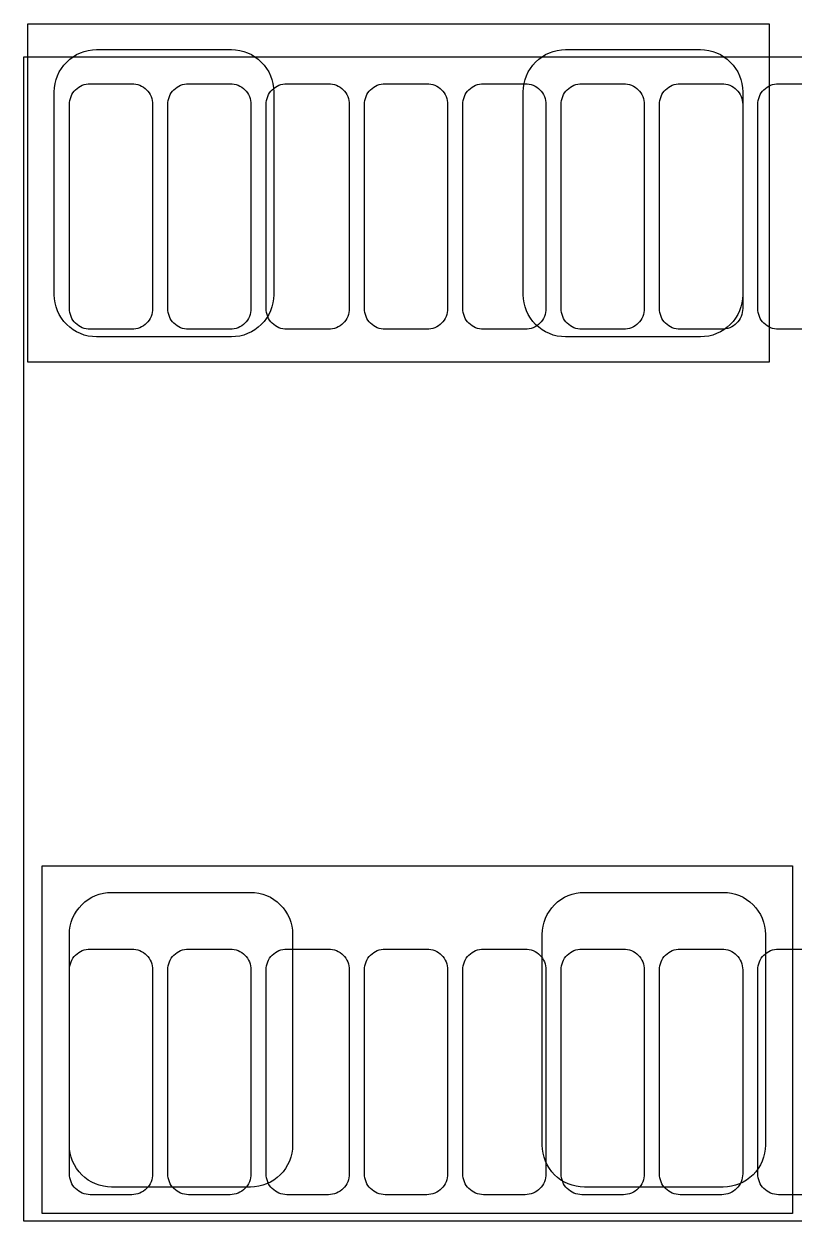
# Model space of a CAD drawing. Extents: x 0 to 143, y 0 to 190.
# Drawn here: x 99.17 to 104.26, y 41.4 to 49.32 of the extents above; entities that cross this region are included whole.
import ezdxf

# ---------------------------------------------------------------- set-up
doc = ezdxf.new("R2010")
doc.units = 0

msp = doc.modelspace()

# ---------------------------------------------------------------- linework, layer by layer
at = {"layer": 'Layer 1', "color": 7}
for points in [[(99.1997, 47.0785), (99.1997, 49.31624)], [(99.1997, 49.31624), (104.09936, 49.31624)], [(104.09936, 49.31624), (104.09936, 47.0785)], [(99.1743, 41.39652), (99.1743, 49.0978)], [(99.1743, 49.0978), (106.17454, 49.0978)], [(104.09936, 47.0785), (99.1997, 47.0785)], [(99.29368, 43.74602), (104.2543, 43.74602)], [(99.29368, 41.44732), (99.29368, 43.74602)], [(104.2543, 43.74602), (104.2543, 41.44732)], [(104.2543, 41.44732), (99.29368, 41.44732)], [(106.17454, 41.39652), (99.1743, 41.39652)]]:
    msp.add_lwpolyline(points, dxfattribs=at)
at = {"layer": 'Layer 1', "color": 16}
for points in [[(100.573586, 49.144536), (100.60051, 49.140726), (100.62718, 49.133868), (100.652834, 49.124724), (100.677726, 49.11304), (100.701094, 49.09907), (100.722938, 49.082814), (100.743258, 49.064272), (100.7618, 49.043952), (100.778056, 49.022108), (100.792026, 48.998486), (100.80371, 48.973848), (100.813108, 48.948194), (100.819712, 48.921524), (100.823776, 48.8946), (100.825046, 48.867168), (100.825046, 47.524778), (100.823776, 47.4976), (100.819712, 47.470422), (100.813108, 47.444006), (100.80371, 47.418098), (100.792026, 47.39346), (100.778056, 47.369838), (100.7618, 47.347994), (100.743258, 47.327674), (100.722938, 47.309386), (100.701094, 47.292876), (100.677726, 47.278906), (100.652834, 47.267222), (100.62718, 47.258078), (100.60051, 47.251474), (100.573586, 47.24741), (100.546154, 47.245886), (99.653852, 47.245886), (99.62642, 47.24741), (99.599496, 47.251474), (99.572826, 47.258078), (99.547172, 47.267222), (99.52228, 47.278906), (99.498912, 47.292876), (99.477068, 47.309386), (99.456748, 47.327674), (99.438206, 47.347994), (99.42195, 47.369838), (99.40798, 47.39346), (99.396296, 47.418098), (99.386898, 47.444006), (99.380294, 47.470422), (99.37623, 47.4976), (99.37496, 47.524778), (99.37496, 48.867168), (99.37623, 48.8946), (99.380294, 48.921524), (99.386898, 48.948194), (99.396296, 48.973848), (99.40798, 48.998486), (99.42195, 49.022108), (99.438206, 49.043952), (99.456748, 49.064272), (99.477068, 49.082814), (99.498912, 49.09907), (99.52228, 49.11304), (99.547172, 49.124724), (99.572826, 49.133868), (99.599496, 49.140726), (99.62642, 49.144536), (99.653852, 49.14606), (100.546154, 49.14606), (100.573586, 49.144536)], [(103.673402, 49.144536), (103.70058, 49.140726), (103.726996, 49.133868), (103.752904, 49.124724), (103.777542, 49.11304), (103.801164, 49.09907), (103.823008, 49.082814), (103.843328, 49.064272), (103.861616, 49.043952), (103.878126, 49.022108), (103.892096, 48.998486), (103.90378, 48.973848), (103.912924, 48.948194), (103.919528, 48.921524), (103.923592, 48.8946), (103.925116, 48.867168), (103.925116, 47.524778), (103.923592, 47.4976), (103.919528, 47.470422), (103.912924, 47.444006), (103.90378, 47.418098), (103.892096, 47.39346), (103.878126, 47.369838), (103.861616, 47.347994), (103.843328, 47.327674), (103.823008, 47.309386), (103.801164, 47.292876), (103.777542, 47.278906), (103.752904, 47.267222), (103.726996, 47.258078), (103.70058, 47.251474), (103.673402, 47.24741), (103.646224, 47.245886), (102.753922, 47.245886), (102.72649, 47.24741), (102.699566, 47.251474), (102.672896, 47.258078), (102.647242, 47.267222), (102.62235, 47.278906), (102.598982, 47.292876), (102.576884, 47.309386), (102.556564, 47.327674), (102.538276, 47.347994), (102.52202, 47.369838), (102.50805, 47.39346), (102.496112, 47.418098), (102.486968, 47.444006), (102.480364, 47.470422), (102.4763, 47.4976), (102.47503, 47.524778), (102.47503, 48.867168), (102.4763, 48.8946), (102.480364, 48.921524), (102.486968, 48.948194), (102.496112, 48.973848), (102.50805, 48.998486), (102.52202, 49.022108), (102.538276, 49.043952), (102.556564, 49.064272), (102.576884, 49.082814), (102.598982, 49.09907), (102.62235, 49.11304), (102.647242, 49.124724), (102.672896, 49.133868), (102.699566, 49.140726), (102.72649, 49.144536), (102.753922, 49.14606), (103.646224, 49.14606), (103.673402, 49.144536)], [(100.699062, 43.569744), (100.725986, 43.56568), (100.752402, 43.559076), (100.77831, 43.549932), (100.802948, 43.538248), (100.826316, 43.524024), (100.84816, 43.507768), (100.86848, 43.48948), (100.886768, 43.46916), (100.903024, 43.447316), (100.917248, 43.423948), (100.928932, 43.39931), (100.938076, 43.373402), (100.94468, 43.346986), (100.948744, 43.320062), (100.950014, 43.29263), (100.950014, 41.899186), (100.948744, 41.872008), (100.94468, 41.845084), (100.938076, 41.818414), (100.928932, 41.79276), (100.917248, 41.768122), (100.903024, 41.744754), (100.886768, 41.722656), (100.86848, 41.70259), (100.84816, 41.684048), (100.826316, 41.667792), (100.802948, 41.653822), (100.77831, 41.642138), (100.752402, 41.632994), (100.725986, 41.62639), (100.699062, 41.622326), (100.67163, 41.621056), (99.75342, 41.621056), (99.725988, 41.622326), (99.699064, 41.62639), (99.672394, 41.632994), (99.64674, 41.642138), (99.622102, 41.653822), (99.598734, 41.667792), (99.576636, 41.684048), (99.55657, 41.70259), (99.538282, 41.722656), (99.522026, 41.744754), (99.507802, 41.768122), (99.496118, 41.79276), (99.486974, 41.818414), (99.48037, 41.845084), (99.476306, 41.872008), (99.475036, 41.899186), (99.475036, 43.29263), (99.476306, 43.320062), (99.48037, 43.346986), (99.486974, 43.373402), (99.496118, 43.39931), (99.507802, 43.423948), (99.522026, 43.447316), (99.538282, 43.46916), (99.55657, 43.48948), (99.576636, 43.507768), (99.598734, 43.524024), (99.622102, 43.538248), (99.64674, 43.549932), (99.672394, 43.559076), (99.699064, 43.56568), (99.725988, 43.569744), (99.75342, 43.571014), (100.67163, 43.571014), (100.699062, 43.569744)], [(103.824024, 43.569744), (103.850948, 43.56568), (103.877364, 43.559076), (103.903272, 43.549932), (103.92791, 43.538248), (103.951278, 43.524024), (103.973376, 43.507768), (103.993442, 43.48948), (104.01173, 43.46916), (104.027986, 43.447316), (104.04221, 43.423948), (104.053894, 43.39931), (104.063038, 43.373402), (104.069642, 43.346986), (104.073706, 43.320062), (104.074976, 43.29263), (104.074976, 41.899186), (104.073706, 41.872008), (104.069642, 41.845084), (104.063038, 41.818414), (104.053894, 41.79276), (104.04221, 41.768122), (104.027986, 41.744754), (104.01173, 41.722656), (103.993442, 41.70259), (103.973376, 41.684048), (103.951278, 41.667792), (103.92791, 41.653822), (103.903272, 41.642138), (103.877364, 41.632994), (103.850948, 41.62639), (103.824024, 41.622326), (103.796592, 41.621056), (102.878382, 41.621056), (102.85095, 41.622326), (102.824026, 41.62639), (102.79761, 41.632994), (102.771702, 41.642138), (102.747064, 41.653822), (102.723696, 41.667792), (102.701852, 41.684048), (102.681532, 41.70259), (102.663244, 41.722656), (102.646988, 41.744754), (102.632764, 41.768122), (102.62108, 41.79276), (102.611936, 41.818414), (102.605332, 41.845084), (102.601268, 41.872008), (102.599998, 41.899186), (102.599998, 43.29263), (102.601268, 43.320062), (102.605332, 43.346986), (102.611936, 43.373402), (102.62108, 43.39931), (102.632764, 43.423948), (102.646988, 43.447316), (102.663244, 43.46916), (102.681532, 43.48948), (102.701852, 43.507768), (102.723696, 43.524024), (102.747064, 43.538248), (102.771702, 43.549932), (102.79761, 43.559076), (102.824026, 43.56568), (102.85095, 43.569744), (102.878382, 43.571014), (103.796592, 43.571014), (103.824024, 43.569744)]]:
    msp.add_lwpolyline(points, close=True, dxfattribs=at)
at = {"layer": 'Layer 1', "color": 96}
for points in [[(99.900994, 48.920254), (99.914202, 48.918476), (99.92741, 48.915174), (99.94011, 48.910602), (99.952302, 48.90476), (99.963986, 48.897902), (99.974654, 48.889774), (99.984814, 48.88063), (99.993704, 48.870724), (100.001832, 48.859802), (100.00869, 48.848372), (100.014532, 48.83618), (100.019104, 48.82348), (100.022406, 48.810272), (100.024438, 48.797064), (100.024946, 48.783602), (100.024946, 47.433592), (100.024438, 47.42013), (100.022406, 47.406668), (100.019104, 47.39346), (100.014532, 47.38076), (100.00869, 47.368568), (100.001832, 47.357138), (99.993704, 47.346216), (99.984814, 47.33631), (99.974654, 47.327166), (99.963986, 47.319292), (99.952302, 47.31218), (99.94011, 47.306592), (99.92741, 47.30202), (99.914202, 47.298718), (99.900994, 47.296686), (99.887532, 47.295924), (99.61245, 47.295924), (99.598988, 47.296686), (99.58578, 47.298718), (99.572572, 47.30202), (99.559872, 47.306592), (99.54768, 47.31218), (99.535996, 47.319292), (99.525328, 47.327166), (99.515168, 47.33631), (99.506278, 47.346216), (99.49815, 47.357138), (99.491292, 47.368568), (99.48545, 47.38076), (99.480878, 47.39346), (99.477576, 47.406668), (99.475544, 47.42013), (99.475036, 47.433592), (99.475036, 48.783602), (99.475544, 48.797064), (99.477576, 48.810272), (99.480878, 48.82348), (99.48545, 48.83618), (99.491292, 48.848372), (99.49815, 48.859802), (99.506278, 48.870724), (99.515168, 48.88063), (99.525328, 48.889774), (99.535996, 48.897902), (99.54768, 48.90476), (99.559872, 48.910602), (99.572572, 48.915174), (99.58578, 48.918476), (99.598988, 48.920254), (99.61245, 48.921016), (99.887532, 48.921016), (99.900994, 48.920254)], [(100.55098, 48.920254), (100.564442, 48.918476), (100.577396, 48.915174), (100.590096, 48.910602), (100.602288, 48.90476), (100.613972, 48.897902), (100.62464, 48.889774), (100.6348, 48.88063), (100.64369, 48.870724), (100.651818, 48.859802), (100.658676, 48.848372), (100.664518, 48.83618), (100.66909, 48.82348), (100.672392, 48.810272), (100.674424, 48.797064), (100.674932, 48.783602), (100.674932, 47.433592), (100.674424, 47.42013), (100.672392, 47.406668), (100.66909, 47.39346), (100.664518, 47.38076), (100.658676, 47.368568), (100.651818, 47.357138), (100.64369, 47.346216), (100.6348, 47.33631), (100.62464, 47.327166), (100.613972, 47.319292), (100.602288, 47.31218), (100.590096, 47.306592), (100.577396, 47.30202), (100.564442, 47.298718), (100.55098, 47.296686), (100.537518, 47.295924), (100.262436, 47.295924), (100.248974, 47.296686), (100.235766, 47.298718), (100.222558, 47.30202), (100.209858, 47.306592), (100.197666, 47.31218), (100.186236, 47.319292), (100.175314, 47.327166), (100.165154, 47.33631), (100.156264, 47.346216), (100.148136, 47.357138), (100.141278, 47.368568), (100.135436, 47.38076), (100.130864, 47.39346), (100.127562, 47.406668), (100.125784, 47.42013), (100.125022, 47.433592), (100.125022, 48.783602), (100.125784, 48.797064), (100.127562, 48.810272), (100.130864, 48.82348), (100.135436, 48.83618), (100.141278, 48.848372), (100.148136, 48.859802), (100.156264, 48.870724), (100.165154, 48.88063), (100.175314, 48.889774), (100.186236, 48.897902), (100.197666, 48.90476), (100.209858, 48.910602), (100.222558, 48.915174), (100.235766, 48.918476), (100.248974, 48.920254), (100.262436, 48.921016), (100.537518, 48.921016), (100.55098, 48.920254)], [(101.200966, 48.920254), (101.214428, 48.918476), (101.227382, 48.915174), (101.240082, 48.910602), (101.252274, 48.90476), (101.263958, 48.897902), (101.274626, 48.889774), (101.284786, 48.88063), (101.293676, 48.870724), (101.301804, 48.859802), (101.308662, 48.848372), (101.314504, 48.83618), (101.319076, 48.82348), (101.322378, 48.810272), (101.32441, 48.797064), (101.324918, 48.783602), (101.324918, 47.433592), (101.32441, 47.42013), (101.322378, 47.406668), (101.319076, 47.39346), (101.314504, 47.38076), (101.308662, 47.368568), (101.301804, 47.357138), (101.293676, 47.346216), (101.284786, 47.33631), (101.274626, 47.327166), (101.263958, 47.319292), (101.252274, 47.31218), (101.240082, 47.306592), (101.227382, 47.30202), (101.214428, 47.298718), (101.200966, 47.296686), (101.187504, 47.295924), (100.912422, 47.295924), (100.89896, 47.296686), (100.885752, 47.298718), (100.872544, 47.30202), (100.859844, 47.306592), (100.847652, 47.31218), (100.836222, 47.319292), (100.8253, 47.327166), (100.815394, 47.33631), (100.80625, 47.346216), (100.798122, 47.357138), (100.791264, 47.368568), (100.785422, 47.38076), (100.78085, 47.39346), (100.777548, 47.406668), (100.77577, 47.42013), (100.775008, 47.433592), (100.775008, 48.783602), (100.77577, 48.797064), (100.777548, 48.810272), (100.78085, 48.82348), (100.785422, 48.83618), (100.791264, 48.848372), (100.798122, 48.859802), (100.80625, 48.870724), (100.815394, 48.88063), (100.8253, 48.889774), (100.836222, 48.897902), (100.847652, 48.90476), (100.859844, 48.910602), (100.872544, 48.915174), (100.885752, 48.918476), (100.89896, 48.920254), (100.912422, 48.921016), (101.187504, 48.921016), (101.200966, 48.920254)], [(101.850952, 48.920254), (101.864414, 48.918476), (101.877368, 48.915174), (101.890068, 48.910602), (101.90226, 48.90476), (101.913944, 48.897902), (101.924612, 48.889774), (101.934772, 48.88063), (101.943916, 48.870724), (101.95179, 48.859802), (101.958648, 48.848372), (101.96449, 48.83618), (101.969062, 48.82348), (101.972364, 48.810272), (101.974396, 48.797064), (101.974904, 48.783602), (101.974904, 47.433592), (101.974396, 47.42013), (101.972364, 47.406668), (101.969062, 47.39346), (101.96449, 47.38076), (101.958648, 47.368568), (101.95179, 47.357138), (101.943916, 47.346216), (101.934772, 47.33631), (101.924612, 47.327166), (101.913944, 47.319292), (101.90226, 47.31218), (101.890068, 47.306592), (101.877368, 47.30202), (101.864414, 47.298718), (101.850952, 47.296686), (101.83749, 47.295924), (101.562408, 47.295924), (101.548946, 47.296686), (101.535738, 47.298718), (101.52253, 47.30202), (101.50983, 47.306592), (101.497638, 47.31218), (101.486208, 47.319292), (101.475286, 47.327166), (101.46538, 47.33631), (101.456236, 47.346216), (101.448108, 47.357138), (101.44125, 47.368568), (101.435408, 47.38076), (101.430836, 47.39346), (101.427534, 47.406668), (101.425756, 47.42013), (101.424994, 47.433592), (101.424994, 48.783602), (101.425756, 48.797064), (101.427534, 48.810272), (101.430836, 48.82348), (101.435408, 48.83618), (101.44125, 48.848372), (101.448108, 48.859802), (101.456236, 48.870724), (101.46538, 48.88063), (101.475286, 48.889774), (101.486208, 48.897902), (101.497638, 48.90476), (101.50983, 48.910602), (101.52253, 48.915174), (101.535738, 48.918476), (101.548946, 48.920254), (101.562408, 48.921016), (101.83749, 48.921016), (101.850952, 48.920254)], [(102.500938, 48.920254), (102.5144, 48.918476), (102.527354, 48.915174), (102.540054, 48.910602), (102.552246, 48.90476), (102.56393, 48.897902), (102.574852, 48.889774), (102.584758, 48.88063), (102.593902, 48.870724), (102.601776, 48.859802), (102.608888, 48.848372), (102.614476, 48.83618), (102.619048, 48.82348), (102.62235, 48.810272), (102.624382, 48.797064), (102.62489, 48.783602), (102.62489, 47.433592), (102.624382, 47.42013), (102.62235, 47.406668), (102.619048, 47.39346), (102.614476, 47.38076), (102.608888, 47.368568), (102.601776, 47.357138), (102.593902, 47.346216), (102.584758, 47.33631), (102.574852, 47.327166), (102.56393, 47.319292), (102.552246, 47.31218), (102.540054, 47.306592), (102.527354, 47.30202), (102.5144, 47.298718), (102.500938, 47.296686), (102.487476, 47.295924), (102.212394, 47.295924), (102.198932, 47.296686), (102.185724, 47.298718), (102.172516, 47.30202), (102.159816, 47.306592), (102.147624, 47.31218), (102.136194, 47.319292), (102.125272, 47.327166), (102.115366, 47.33631), (102.106222, 47.346216), (102.098094, 47.357138), (102.091236, 47.368568), (102.085394, 47.38076), (102.080822, 47.39346), (102.07752, 47.406668), (102.075742, 47.42013), (102.07498, 47.433592), (102.07498, 48.783602), (102.075742, 48.797064), (102.07752, 48.810272), (102.080822, 48.82348), (102.085394, 48.83618), (102.091236, 48.848372), (102.098094, 48.859802), (102.106222, 48.870724), (102.115366, 48.88063), (102.125272, 48.889774), (102.136194, 48.897902), (102.147624, 48.90476), (102.159816, 48.910602), (102.172516, 48.915174), (102.185724, 48.918476), (102.198932, 48.920254), (102.212394, 48.921016), (102.487476, 48.921016), (102.500938, 48.920254)], [(103.150924, 48.920254), (103.164386, 48.918476), (103.17734, 48.915174), (103.19004, 48.910602), (103.202232, 48.90476), (103.213916, 48.897902), (103.224838, 48.889774), (103.234744, 48.88063), (103.243888, 48.870724), (103.251762, 48.859802), (103.258874, 48.848372), (103.264462, 48.83618), (103.269034, 48.82348), (103.272336, 48.810272), (103.274368, 48.797064), (103.274876, 48.783602), (103.274876, 47.433592), (103.274368, 47.42013), (103.272336, 47.406668), (103.269034, 47.39346), (103.264462, 47.38076), (103.258874, 47.368568), (103.251762, 47.357138), (103.243888, 47.346216), (103.234744, 47.33631), (103.224838, 47.327166), (103.213916, 47.319292), (103.202232, 47.31218), (103.19004, 47.306592), (103.17734, 47.30202), (103.164386, 47.298718), (103.150924, 47.296686), (103.137462, 47.295924), (102.86238, 47.295924), (102.848918, 47.296686), (102.83571, 47.298718), (102.822502, 47.30202), (102.809802, 47.306592), (102.79761, 47.31218), (102.78618, 47.319292), (102.775258, 47.327166), (102.765352, 47.33631), (102.756208, 47.346216), (102.74808, 47.357138), (102.741222, 47.368568), (102.73538, 47.38076), (102.730808, 47.39346), (102.72776, 47.406668), (102.725728, 47.42013), (102.724966, 47.433592), (102.724966, 48.783602), (102.725728, 48.797064), (102.72776, 48.810272), (102.730808, 48.82348), (102.73538, 48.83618), (102.741222, 48.848372), (102.74808, 48.859802), (102.756208, 48.870724), (102.765352, 48.88063), (102.775258, 48.889774), (102.78618, 48.897902), (102.79761, 48.90476), (102.809802, 48.910602), (102.822502, 48.915174), (102.83571, 48.918476), (102.848918, 48.920254), (102.86238, 48.921016), (103.137462, 48.921016), (103.150924, 48.920254)], [(103.80091, 48.920254), (103.814372, 48.918476), (103.827326, 48.915174), (103.840026, 48.910602), (103.852218, 48.90476), (103.863902, 48.897902), (103.874824, 48.889774), (103.88473, 48.88063), (103.893874, 48.870724), (103.901748, 48.859802), (103.90886, 48.848372), (103.914448, 48.83618), (103.91902, 48.82348), (103.922322, 48.810272), (103.924354, 48.797064), (103.925116, 48.783602), (103.925116, 47.433592), (103.924354, 47.42013), (103.922322, 47.406668), (103.91902, 47.39346), (103.914448, 47.38076), (103.90886, 47.368568), (103.901748, 47.357138), (103.893874, 47.346216), (103.88473, 47.33631), (103.874824, 47.327166), (103.863902, 47.319292), (103.852218, 47.31218), (103.840026, 47.306592), (103.827326, 47.30202), (103.814372, 47.298718), (103.80091, 47.296686), (103.787448, 47.295924), (103.51262, 47.295924), (103.498904, 47.296686), (103.485696, 47.298718), (103.472488, 47.30202), (103.459788, 47.306592), (103.447596, 47.31218), (103.436166, 47.319292), (103.425244, 47.327166), (103.415338, 47.33631), (103.406194, 47.346216), (103.398066, 47.357138), (103.391208, 47.368568), (103.385366, 47.38076), (103.381048, 47.39346), (103.377746, 47.406668), (103.375714, 47.42013), (103.374952, 47.433592), (103.374952, 48.783602), (103.375714, 48.797064), (103.377746, 48.810272), (103.381048, 48.82348), (103.385366, 48.83618), (103.391208, 48.848372), (103.398066, 48.859802), (103.406194, 48.870724), (103.415338, 48.88063), (103.425244, 48.889774), (103.436166, 48.897902), (103.447596, 48.90476), (103.459788, 48.910602), (103.472488, 48.915174), (103.485696, 48.918476), (103.498904, 48.920254), (103.51262, 48.921016), (103.787448, 48.921016), (103.80091, 48.920254)], [(99.900994, 43.195348), (99.914202, 43.193316), (99.92741, 43.190014), (99.94011, 43.185442), (99.952302, 43.179854), (99.963986, 43.172742), (99.974654, 43.164868), (99.984814, 43.155724), (99.993704, 43.145818), (100.001832, 43.134896), (100.00869, 43.123212), (100.014532, 43.11102), (100.019104, 43.09832), (100.022406, 43.085366), (100.024438, 43.071904), (100.024946, 43.058442), (100.024946, 41.708432), (100.024438, 41.69497), (100.022406, 41.681762), (100.019104, 41.668554), (100.014532, 41.655854), (100.00869, 41.643662), (100.001832, 41.632232), (99.993704, 41.62131), (99.984814, 41.61115), (99.974654, 41.60226), (99.963986, 41.594132), (99.952302, 41.587274), (99.94011, 41.581432), (99.92741, 41.57686), (99.914202, 41.573558), (99.900994, 41.57178), (99.887532, 41.571018), (99.61245, 41.571018), (99.598988, 41.57178), (99.58578, 41.573558), (99.572572, 41.57686), (99.559872, 41.581432), (99.54768, 41.587274), (99.535996, 41.594132), (99.525328, 41.60226), (99.515168, 41.61115), (99.506278, 41.62131), (99.49815, 41.632232), (99.491292, 41.643662), (99.48545, 41.655854), (99.480878, 41.668554), (99.477576, 41.681762), (99.475544, 41.69497), (99.475036, 41.708432), (99.475036, 43.058442), (99.475544, 43.071904), (99.477576, 43.085366), (99.480878, 43.09832), (99.48545, 43.11102), (99.491292, 43.123212), (99.49815, 43.134896), (99.506278, 43.145818), (99.515168, 43.155724), (99.525328, 43.164868), (99.535996, 43.172742), (99.54768, 43.179854), (99.559872, 43.185442), (99.572572, 43.190014), (99.58578, 43.193316), (99.598988, 43.195348), (99.61245, 43.19611), (99.887532, 43.19611), (99.900994, 43.195348)], [(100.55098, 43.195348), (100.564442, 43.193316), (100.577396, 43.190014), (100.590096, 43.185442), (100.602288, 43.179854), (100.613972, 43.172742), (100.62464, 43.164868), (100.6348, 43.155724), (100.64369, 43.145818), (100.651818, 43.134896), (100.658676, 43.123212), (100.664518, 43.11102), (100.66909, 43.09832), (100.672392, 43.085366), (100.674424, 43.071904), (100.674932, 43.058442), (100.674932, 41.708432), (100.674424, 41.69497), (100.672392, 41.681762), (100.66909, 41.668554), (100.664518, 41.655854), (100.658676, 41.643662), (100.651818, 41.632232), (100.64369, 41.62131), (100.6348, 41.61115), (100.62464, 41.60226), (100.613972, 41.594132), (100.602288, 41.587274), (100.590096, 41.581432), (100.577396, 41.57686), (100.564442, 41.573558), (100.55098, 41.57178), (100.537518, 41.571018), (100.262436, 41.571018), (100.248974, 41.57178), (100.235766, 41.573558), (100.222558, 41.57686), (100.209858, 41.581432), (100.197666, 41.587274), (100.186236, 41.594132), (100.175314, 41.60226), (100.165154, 41.61115), (100.156264, 41.62131), (100.148136, 41.632232), (100.141278, 41.643662), (100.135436, 41.655854), (100.130864, 41.668554), (100.127562, 41.681762), (100.125784, 41.69497), (100.125022, 41.708432), (100.125022, 43.058442), (100.125784, 43.071904), (100.127562, 43.085366), (100.130864, 43.09832), (100.135436, 43.11102), (100.141278, 43.123212), (100.148136, 43.134896), (100.156264, 43.145818), (100.165154, 43.155724), (100.175314, 43.164868), (100.186236, 43.172742), (100.197666, 43.179854), (100.209858, 43.185442), (100.222558, 43.190014), (100.235766, 43.193316), (100.248974, 43.195348), (100.262436, 43.19611), (100.537518, 43.19611), (100.55098, 43.195348)], [(101.200966, 43.195348), (101.214428, 43.193316), (101.227382, 43.190014), (101.240082, 43.185442), (101.252274, 43.179854), (101.263958, 43.172742), (101.274626, 43.164868), (101.284786, 43.155724), (101.293676, 43.145818), (101.301804, 43.134896), (101.308662, 43.123212), (101.314504, 43.11102), (101.319076, 43.09832), (101.322378, 43.085366), (101.32441, 43.071904), (101.324918, 43.058442), (101.324918, 41.708432), (101.32441, 41.69497), (101.322378, 41.681762), (101.319076, 41.668554), (101.314504, 41.655854), (101.308662, 41.643662), (101.301804, 41.632232), (101.293676, 41.62131), (101.284786, 41.61115), (101.274626, 41.60226), (101.263958, 41.594132), (101.252274, 41.587274), (101.240082, 41.581432), (101.227382, 41.57686), (101.214428, 41.573558), (101.200966, 41.57178), (101.187504, 41.571018), (100.912422, 41.571018), (100.89896, 41.57178), (100.885752, 41.573558), (100.872544, 41.57686), (100.859844, 41.581432), (100.847652, 41.587274), (100.836222, 41.594132), (100.8253, 41.60226), (100.815394, 41.61115), (100.80625, 41.62131), (100.798122, 41.632232), (100.791264, 41.643662), (100.785422, 41.655854), (100.78085, 41.668554), (100.777548, 41.681762), (100.77577, 41.69497), (100.775008, 41.708432), (100.775008, 43.058442), (100.77577, 43.071904), (100.777548, 43.085366), (100.78085, 43.09832), (100.785422, 43.11102), (100.791264, 43.123212), (100.798122, 43.134896), (100.80625, 43.145818), (100.815394, 43.155724), (100.8253, 43.164868), (100.836222, 43.172742), (100.847652, 43.179854), (100.859844, 43.185442), (100.872544, 43.190014), (100.885752, 43.193316), (100.89896, 43.195348), (100.912422, 43.19611), (101.187504, 43.19611), (101.200966, 43.195348)], [(101.850952, 43.195348), (101.864414, 43.193316), (101.877368, 43.190014), (101.890068, 43.185442), (101.90226, 43.179854), (101.913944, 43.172742), (101.924612, 43.164868), (101.934772, 43.155724), (101.943916, 43.145818), (101.95179, 43.134896), (101.958648, 43.123212), (101.96449, 43.11102), (101.969062, 43.09832), (101.972364, 43.085366), (101.974396, 43.071904), (101.974904, 43.058442), (101.974904, 41.708432), (101.974396, 41.69497), (101.972364, 41.681762), (101.969062, 41.668554), (101.96449, 41.655854), (101.958648, 41.643662), (101.95179, 41.632232), (101.943916, 41.62131), (101.934772, 41.61115), (101.924612, 41.60226), (101.913944, 41.594132), (101.90226, 41.587274), (101.890068, 41.581432), (101.877368, 41.57686), (101.864414, 41.573558), (101.850952, 41.57178), (101.83749, 41.571018), (101.562408, 41.571018), (101.548946, 41.57178), (101.535738, 41.573558), (101.52253, 41.57686), (101.50983, 41.581432), (101.497638, 41.587274), (101.486208, 41.594132), (101.475286, 41.60226), (101.46538, 41.61115), (101.456236, 41.62131), (101.448108, 41.632232), (101.44125, 41.643662), (101.435408, 41.655854), (101.430836, 41.668554), (101.427534, 41.681762), (101.425756, 41.69497), (101.424994, 41.708432), (101.424994, 43.058442), (101.425756, 43.071904), (101.427534, 43.085366), (101.430836, 43.09832), (101.435408, 43.11102), (101.44125, 43.123212), (101.448108, 43.134896), (101.456236, 43.145818), (101.46538, 43.155724), (101.475286, 43.164868), (101.486208, 43.172742), (101.497638, 43.179854), (101.50983, 43.185442), (101.52253, 43.190014), (101.535738, 43.193316), (101.548946, 43.195348), (101.562408, 43.19611), (101.83749, 43.19611), (101.850952, 43.195348)], [(102.500938, 43.195348), (102.5144, 43.193316), (102.527354, 43.190014), (102.540054, 43.185442), (102.552246, 43.179854), (102.56393, 43.172742), (102.574852, 43.164868), (102.584758, 43.155724), (102.593902, 43.145818), (102.601776, 43.134896), (102.608888, 43.123212), (102.614476, 43.11102), (102.619048, 43.09832), (102.62235, 43.085366), (102.624382, 43.071904), (102.62489, 43.058442), (102.62489, 41.708432), (102.624382, 41.69497), (102.62235, 41.681762), (102.619048, 41.668554), (102.614476, 41.655854), (102.608888, 41.643662), (102.601776, 41.632232), (102.593902, 41.62131), (102.584758, 41.61115), (102.574852, 41.60226), (102.56393, 41.594132), (102.552246, 41.587274), (102.540054, 41.581432), (102.527354, 41.57686), (102.5144, 41.573558), (102.500938, 41.57178), (102.487476, 41.571018), (102.212394, 41.571018), (102.198932, 41.57178), (102.185724, 41.573558), (102.172516, 41.57686), (102.159816, 41.581432), (102.147624, 41.587274), (102.136194, 41.594132), (102.125272, 41.60226), (102.115366, 41.61115), (102.106222, 41.62131), (102.098094, 41.632232), (102.091236, 41.643662), (102.085394, 41.655854), (102.080822, 41.668554), (102.07752, 41.681762), (102.075742, 41.69497), (102.07498, 41.708432), (102.07498, 43.058442), (102.075742, 43.071904), (102.07752, 43.085366), (102.080822, 43.09832), (102.085394, 43.11102), (102.091236, 43.123212), (102.098094, 43.134896), (102.106222, 43.145818), (102.115366, 43.155724), (102.125272, 43.164868), (102.136194, 43.172742), (102.147624, 43.179854), (102.159816, 43.185442), (102.172516, 43.190014), (102.185724, 43.193316), (102.198932, 43.195348), (102.212394, 43.19611), (102.487476, 43.19611), (102.500938, 43.195348)], [(103.150924, 43.195348), (103.164386, 43.193316), (103.17734, 43.190014), (103.19004, 43.185442), (103.202232, 43.179854), (103.213916, 43.172742), (103.224838, 43.164868), (103.234744, 43.155724), (103.243888, 43.145818), (103.251762, 43.134896), (103.258874, 43.123212), (103.264462, 43.11102), (103.269034, 43.09832), (103.272336, 43.085366), (103.274368, 43.071904), (103.274876, 43.058442), (103.274876, 41.708432), (103.274368, 41.69497), (103.272336, 41.681762), (103.269034, 41.668554), (103.264462, 41.655854), (103.258874, 41.643662), (103.251762, 41.632232), (103.243888, 41.62131), (103.234744, 41.61115), (103.224838, 41.60226), (103.213916, 41.594132), (103.202232, 41.587274), (103.19004, 41.581432), (103.17734, 41.57686), (103.164386, 41.573558), (103.150924, 41.57178), (103.137462, 41.571018), (102.86238, 41.571018), (102.848918, 41.57178), (102.83571, 41.573558), (102.822502, 41.57686), (102.809802, 41.581432), (102.79761, 41.587274), (102.78618, 41.594132), (102.775258, 41.60226), (102.765352, 41.61115), (102.756208, 41.62131), (102.74808, 41.632232), (102.741222, 41.643662), (102.73538, 41.655854), (102.730808, 41.668554), (102.72776, 41.681762), (102.725728, 41.69497), (102.724966, 41.708432), (102.724966, 43.058442), (102.725728, 43.071904), (102.72776, 43.085366), (102.730808, 43.09832), (102.73538, 43.11102), (102.741222, 43.123212), (102.74808, 43.134896), (102.756208, 43.145818), (102.765352, 43.155724), (102.775258, 43.164868), (102.78618, 43.172742), (102.79761, 43.179854), (102.809802, 43.185442), (102.822502, 43.190014), (102.83571, 43.193316), (102.848918, 43.195348), (102.86238, 43.19611), (103.137462, 43.19611), (103.150924, 43.195348)], [(103.80091, 43.195348), (103.814372, 43.193316), (103.827326, 43.190014), (103.840026, 43.185442), (103.852218, 43.179854), (103.863902, 43.172742), (103.874824, 43.164868), (103.88473, 43.155724), (103.893874, 43.145818), (103.901748, 43.134896), (103.90886, 43.123212), (103.914448, 43.11102), (103.91902, 43.09832), (103.922322, 43.085366), (103.924354, 43.071904), (103.925116, 43.058442), (103.925116, 41.708432), (103.924354, 41.69497), (103.922322, 41.681762), (103.91902, 41.668554), (103.914448, 41.655854), (103.90886, 41.643662), (103.901748, 41.632232), (103.893874, 41.62131), (103.88473, 41.61115), (103.874824, 41.60226), (103.863902, 41.594132), (103.852218, 41.587274), (103.840026, 41.581432), (103.827326, 41.57686), (103.814372, 41.573558), (103.80091, 41.57178), (103.787448, 41.571018), (103.51262, 41.571018), (103.498904, 41.57178), (103.485696, 41.573558), (103.472488, 41.57686), (103.459788, 41.581432), (103.447596, 41.587274), (103.436166, 41.594132), (103.425244, 41.60226), (103.415338, 41.61115), (103.406194, 41.62131), (103.398066, 41.632232), (103.391208, 41.643662), (103.385366, 41.655854), (103.381048, 41.668554), (103.377746, 41.681762), (103.375714, 41.69497), (103.374952, 41.708432), (103.374952, 43.058442), (103.375714, 43.071904), (103.377746, 43.085366), (103.381048, 43.09832), (103.385366, 43.11102), (103.391208, 43.123212), (103.398066, 43.134896), (103.406194, 43.145818), (103.415338, 43.155724), (103.425244, 43.164868), (103.436166, 43.172742), (103.447596, 43.179854), (103.459788, 43.185442), (103.472488, 43.190014), (103.485696, 43.193316), (103.498904, 43.195348), (103.51262, 43.19611), (103.787448, 43.19611), (103.80091, 43.195348)]]:
    msp.add_lwpolyline(points, close=True, dxfattribs=at)
for points in [[(104.437434, 47.295924), (104.162606, 47.295924), (104.149144, 47.296686), (104.135682, 47.298718), (104.122474, 47.30202), (104.109774, 47.306592), (104.097582, 47.31218), (104.086152, 47.319292), (104.07523, 47.327166), (104.065324, 47.33631), (104.05618, 47.346216), (104.048052, 47.357138), (104.041194, 47.368568), (104.035352, 47.38076), (104.031034, 47.39346), (104.027732, 47.406668), (104.0257, 47.42013), (104.024938, 47.433592), (104.024938, 48.783602), (104.0257, 48.797064), (104.027732, 48.810272), (104.031034, 48.82348), (104.035352, 48.83618), (104.041194, 48.848372), (104.048052, 48.859802), (104.05618, 48.870724), (104.065324, 48.88063), (104.07523, 48.889774), (104.086152, 48.897902), (104.097582, 48.90476), (104.109774, 48.910602), (104.122474, 48.915174), (104.135682, 48.918476), (104.149144, 48.920254), (104.162606, 48.921016), (104.437434, 48.921016)], [(104.437434, 41.571018), (104.162606, 41.571018), (104.149144, 41.57178), (104.135682, 41.573558), (104.122474, 41.57686), (104.109774, 41.581432), (104.097582, 41.587274), (104.086152, 41.594132), (104.07523, 41.60226), (104.065324, 41.61115), (104.05618, 41.62131), (104.048052, 41.632232), (104.041194, 41.643662), (104.035352, 41.655854), (104.031034, 41.668554), (104.027732, 41.681762), (104.0257, 41.69497), (104.024938, 41.708432), (104.024938, 43.058442), (104.0257, 43.071904), (104.027732, 43.085366), (104.031034, 43.09832), (104.035352, 43.11102), (104.041194, 43.123212), (104.048052, 43.134896), (104.05618, 43.145818), (104.065324, 43.155724), (104.07523, 43.164868), (104.086152, 43.172742), (104.097582, 43.179854), (104.109774, 43.185442), (104.122474, 43.190014), (104.135682, 43.193316), (104.149144, 43.195348), (104.162606, 43.19611), (104.437434, 43.19611)]]:
    msp.add_lwpolyline(points, dxfattribs=at)

doc.saveas('drawing.dxf')
